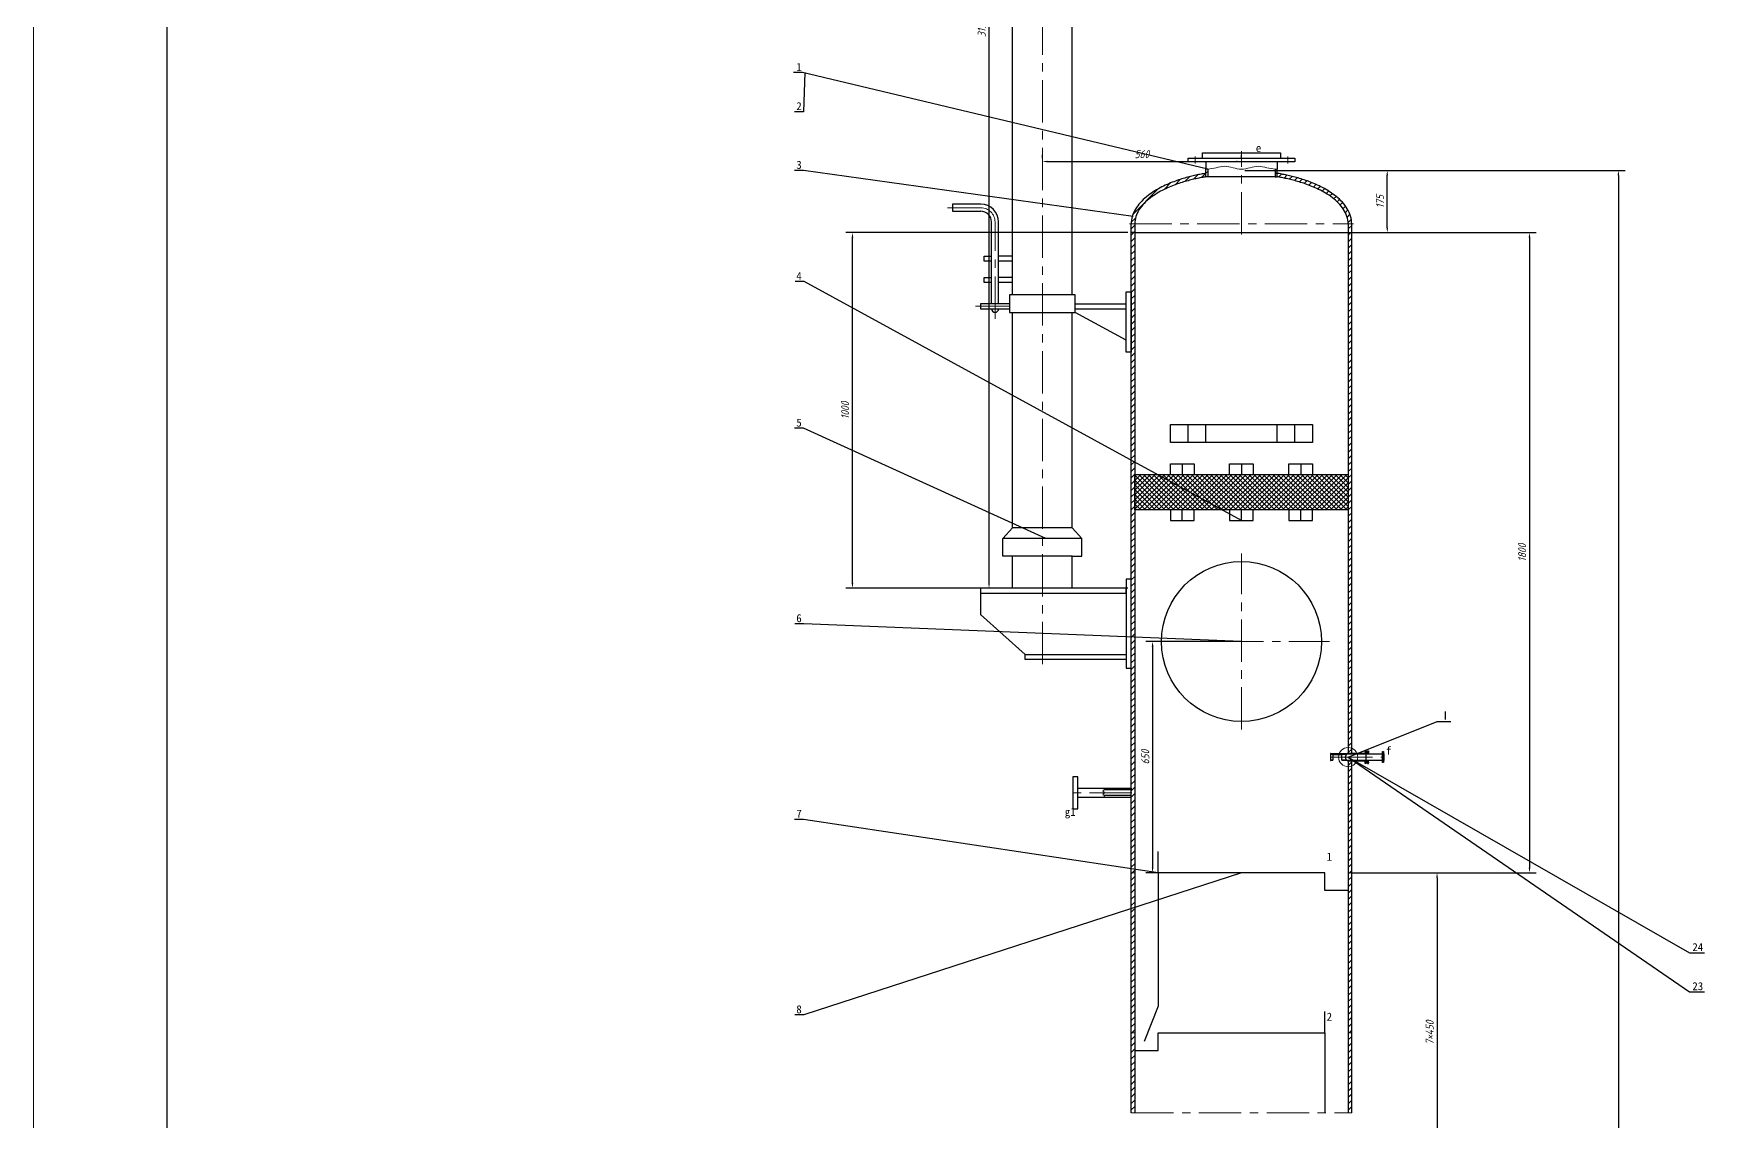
# Model space of a CAD drawing. Header units: millimetres. Extents: x 0 to 841, y 0 to 1189.
# Drawn here: x 0 to 313.3, y 761.6 to 965.7 of the extents above; entities that cross this region are included whole.
import ezdxf
from ezdxf import colors
from ezdxf.entities.mleader import LeaderData, LeaderLine
from ezdxf.enums import TextEntityAlignment as Align
from ezdxf.math import Vec2, Vec3

# ---------------------------------------------------------------- set-up
doc = ezdxf.new("R2010")
doc.units = ezdxf.units.MM
doc.header["$LTSCALE"] = 0.25
doc.linetypes.add('ACAD_ISO02W100', pattern=[15, 12, -3])
doc.linetypes.add('CENTER', pattern=[50.8, 31.75, -6.35, 6.35, -6.35])
for name, color, linetype, lineweight in [('中心线', 6, 'CENTER', 15), ('剖面线', 5, 'Continuous', 15), ('尺寸', 3, 'Continuous', 15), ('文字', 7, 'Continuous', 15), ('粗实线', 7, 'Continuous', 30), ('细实线', 7, 'Continuous', 15), ('虚线', 1, 'ACAD_ISO02W100', 15)]:
    doc.layers.add(name, color=color, linetype=linetype, lineweight=lineweight)
doc.styles.add('gbeitc', font='gbeitc.shx', dxfattribs={"bigfont": 'gbcbig.shx'})
doc.styles.add('Songti', font='')
doc.styles.get("Standard").update_dxf_attribs({"font": ''})
doc.styles.get('Songti').set_extended_font_data('SimSun')
doc.styles.get('Standard').set_extended_font_data('SimSun')
doc.dimstyles.new('gbeitc', dxfattribs={"dimtxt": 1.5, "dimasz": 0.9375, "dimexe": 1.25, "dimexo": 0.625, "dimtad": 1, "dimdec": 0, "dimlfac": 15, "dimdsep": 46, "dimtxsty": 'gbeitc', "dimcen": 2.5, "dimadec": 0, "dimazin": 0, "dimtfac": 1, "dimtdec": 3, "dimtmove": 0, "dimatfit": 3, "dimfxl": 1, "dimarcsym": 0})

# ---------------------------------------------------------------- blocks, each defined once
blk = doc.blocks.new('*D390')
at = {"layer": 'Defpoints', "color": 0, "transparency": 16777216}
for p in [(226.5, 939.97), (253.83, 939.97), (226.5, 928.3)]:
    blk.add_point(p, dxfattribs=at)
at = {"layer": '尺寸', "color": 0, "lineweight": -2, "transparency": 16777216}
for p, q in [((227.12, 939.97), (255.08, 939.97)), ((253.83, 929.24), (253.83, 939.03)), ((227.12, 928.3), (255.08, 928.3))]:
    blk.add_line(p, q, dxfattribs=at)
at = {"layer": '尺寸', "color": 0, "transparency": 16777216}
for points in [[(253.68, 939.03), (253.99, 939.03), (253.83, 939.97)], [(253.68, 929.24), (253.99, 929.24), (253.83, 928.3)]]:
    blk.add_solid(points, dxfattribs=at)
at = {"layer": '尺寸', "color": 0, "transparency": 16777216, "insert": (252.46, 934.13), "char_height": 1.5, "attachment_point": 5, "rotation": 90, "style": 'gbeitc'}
blk.add_mtext('175', dxfattribs=at)
blk = doc.blocks.new('_None')
blk = doc.blocks.new('*D391')
at = {"layer": 'Defpoints', "color": 0, "transparency": 16777216}
for p in [(179.17, 1071.63), (205.83, 1071.63), (205.83, 861.63)]:
    blk.add_point(p, dxfattribs=at)
at = {"layer": '尺寸', "color": 0, "lineweight": -2, "transparency": 16777216}
for p, q in [((205.21, 1071.63), (177.92, 1071.63)), ((179.17, 862.57), (179.17, 1070.7)), ((205.21, 861.63), (177.92, 861.63))]:
    blk.add_line(p, q, dxfattribs=at)
at = {"layer": '尺寸', "color": 0, "transparency": 16777216}
for points in [[(179.01, 1070.7), (179.32, 1070.7), (179.17, 1071.63)], [(179.01, 862.57), (179.32, 862.57), (179.17, 861.63)]]:
    blk.add_solid(points, dxfattribs=at)
at = {"layer": '尺寸', "color": 0, "transparency": 16777216, "insert": (177.79, 966.63), "char_height": 1.5, "attachment_point": 5, "rotation": 90, "style": 'gbeitc'}
blk.add_mtext('3150', dxfattribs=at)
blk = doc.blocks.new('*D392')
at = {"layer": 'Defpoints', "color": 0, "transparency": 16777216}
for p in [(246.5, 808.3), (246.5, 748.3), (263.17, 748.3)]:
    blk.add_point(p, dxfattribs=at)
at = {"layer": '尺寸', "color": 0, "lineweight": -2, "transparency": 16777216}
for p, q in [((247.12, 808.3), (264.42, 808.3)), ((263.17, 807.36), (263.17, 749.24)), ((247.12, 748.3), (264.42, 748.3))]:
    blk.add_line(p, q, dxfattribs=at)
at = {"layer": '尺寸', "color": 0, "transparency": 16777216}
for points in [[(263.01, 807.36), (263.32, 807.36), (263.17, 808.3)], [(263.01, 749.24), (263.32, 749.24), (263.17, 748.3)]]:
    blk.add_solid(points, dxfattribs=at)
at = {"layer": '尺寸', "color": 0, "transparency": 16777216, "insert": (261.79, 778.3), "char_height": 1.5, "attachment_point": 5, "rotation": 90, "style": 'gbeitc'}
blk.add_mtext('7×450', dxfattribs=at)
blk = doc.blocks.new('*D404')
at = {"layer": 'Defpoints', "color": 0, "transparency": 16777216}
for p in [(247.17, 928.3), (247.17, 808.3), (280.5, 808.3)]:
    blk.add_point(p, dxfattribs=at)
at = {"layer": '尺寸', "color": 0, "lineweight": -2, "transparency": 16777216}
for p, q in [((247.79, 928.3), (281.75, 928.3)), ((280.5, 927.36), (280.5, 809.24)), ((247.79, 808.3), (281.75, 808.3))]:
    blk.add_line(p, q, dxfattribs=at)
at = {"layer": '尺寸', "color": 0, "transparency": 16777216}
for points in [[(280.34, 927.36), (280.66, 927.36), (280.5, 928.3)], [(280.34, 809.24), (280.66, 809.24), (280.5, 808.3)]]:
    blk.add_solid(points, dxfattribs=at)
at = {"layer": '尺寸', "color": 0, "transparency": 16777216, "insert": (279.12, 868.3), "char_height": 1.5, "attachment_point": 5, "rotation": 90, "style": 'gbeitc'}
blk.add_mtext('1800', dxfattribs=at)
blk = doc.blocks.new('*D410')
at = {"layer": 'Defpoints', "color": 0, "transparency": 16777216}
for p in [(226.5, 939.97), (226.5, 54.63), (297.17, 54.63)]:
    blk.add_point(p, dxfattribs=at)
at = {"layer": '尺寸', "color": 0, "lineweight": -2, "transparency": 16777216}
for p, q in [((227.12, 939.97), (298.42, 939.97)), ((297.17, 939.03), (297.17, 55.57)), ((227.12, 54.63), (298.42, 54.63))]:
    blk.add_line(p, q, dxfattribs=at)
at = {"layer": '尺寸', "color": 0, "transparency": 16777216}
for points in [[(297.01, 939.03), (297.32, 939.03), (297.17, 939.97)], [(297.01, 55.57), (297.32, 55.57), (297.17, 54.63)]]:
    blk.add_solid(points, dxfattribs=at)
at = {"layer": '尺寸', "color": 0, "transparency": 16777216, "insert": (295.79, 497.3), "char_height": 1.5, "attachment_point": 5, "rotation": 90, "style": 'gbeitc'}
blk.add_mtext('21355', dxfattribs=at)
blk = doc.blocks.new('*D411')
at = {"layer": 'Defpoints', "color": 0, "transparency": 16777216}
for p in [(226.5, 851.63), (209.83, 808.3), (226.5, 808.3)]:
    blk.add_point(p, dxfattribs=at)
at = {"layer": '尺寸', "color": 0, "lineweight": -2, "transparency": 16777216}
for p, q in [((225.88, 851.63), (208.58, 851.63)), ((209.83, 850.7), (209.83, 809.24)), ((225.88, 808.3), (208.58, 808.3))]:
    blk.add_line(p, q, dxfattribs=at)
at = {"layer": '尺寸', "color": 0, "transparency": 16777216}
for points in [[(209.68, 850.7), (209.99, 850.7), (209.83, 851.63)], [(209.68, 809.24), (209.99, 809.24), (209.83, 808.3)]]:
    blk.add_solid(points, dxfattribs=at)
at = {"layer": '尺寸', "color": 0, "transparency": 16777216, "insert": (208.46, 829.97), "char_height": 1.5, "attachment_point": 5, "rotation": 90, "style": 'gbeitc'}
blk.add_mtext('650', dxfattribs=at)
blk = doc.blocks.new('*D412')
at = {"layer": 'Defpoints', "color": 0, "transparency": 16777216}
for p in [(153.57, 928.3), (205.83, 928.3), (205.83, 861.63)]:
    blk.add_point(p, dxfattribs=at)
at = {"layer": '尺寸', "color": 0, "lineweight": -2, "transparency": 16777216}
for p, q in [((205.21, 928.3), (152.32, 928.3)), ((153.57, 862.57), (153.57, 927.36)), ((205.21, 861.63), (152.32, 861.63))]:
    blk.add_line(p, q, dxfattribs=at)
at = {"layer": '尺寸', "color": 0, "transparency": 16777216}
for points in [[(153.41, 927.36), (153.72, 927.36), (153.57, 928.3)], [(153.41, 862.57), (153.72, 862.57), (153.57, 861.63)]]:
    blk.add_solid(points, dxfattribs=at)
at = {"layer": '尺寸', "color": 0, "transparency": 16777216, "insert": (152.19, 894.97), "char_height": 1.5, "attachment_point": 5, "rotation": 90, "style": 'gbeitc'}
blk.add_mtext('1000', dxfattribs=at)
blk = doc.blocks.new('*D413')
at = {"layer": 'Defpoints', "color": 0, "transparency": 16777216}
for p in [(189.17, 941.63), (226.5, 941.63), (226.5, 941.63)]:
    blk.add_point(p, dxfattribs=at)
at = {"layer": '尺寸', "color": 0, "lineweight": -2, "transparency": 16777216}
for p, q in [((189.17, 942.26), (189.17, 942.88)), ((190.1, 941.63), (225.56, 941.63)), ((226.5, 942.26), (226.5, 942.88))]:
    blk.add_line(p, q, dxfattribs=at)
at = {"layer": '尺寸', "color": 0, "transparency": 16777216}
for points in [[(190.1, 941.79), (190.1, 941.48), (189.17, 941.63)], [(225.56, 941.79), (225.56, 941.48), (226.5, 941.63)]]:
    blk.add_solid(points, dxfattribs=at)
at = {"layer": '尺寸', "color": 0, "transparency": 16777216, "insert": (207.83, 943.01), "char_height": 1.5, "attachment_point": 5, "style": 'gbeitc'}
blk.add_mtext('560', dxfattribs=at)

msp = doc.modelspace()

# ---------------------------------------------------------------- hatches: boundary and pattern name
at = {"layer": '剖面线'}
h = msp.add_hatch(dxfattribs=at)
h.set_pattern_fill('ANSI31', color=256, scale=0.2666667, style=0)
h.paths.add_polyline_path([(220.167, 940.183), (220.167, 938.766), (219.833, 938.766), (219.833, 940.183)], flags=16)
h = msp.add_hatch(dxfattribs=at)
h.set_pattern_fill('ANSI31', color=256, scale=0.2666667, style=0)
h.paths.add_polyline_path([(232.833, 940.183), (232.833, 938.766), (233.167, 938.766), (233.167, 940.183)], flags=16)
h = msp.add_hatch(dxfattribs=at)
h.set_pattern_fill('ANSI31', color=256, scale=0.2666667, style=0)
h.paths.add_polyline_path([(219.833, 938.766), (219.617, 938.73), (219.397, 938.692), (219.174, 938.651), (218.948, 938.609), (218.718, 938.565), (218.485, 938.518), (218.247, 938.468), (218.006, 938.417), (217.761, 938.362), (217.512, 938.304), (217.259, 938.244), (217.002, 938.18), (216.74, 938.113), (216.474, 938.043), (216.204, 937.968), (215.929, 937.89), (215.65, 937.807), (215.366, 937.72), (215.078, 937.628), (214.785, 937.531), (214.488, 937.429), (214.187, 937.322), (213.882, 937.208), (213.573, 937.088), (213.261, 936.962), (212.945, 936.829), (212.626, 936.689), (212.305, 936.541), (211.981, 936.386), (211.657, 936.222), (211.331, 936.05), (211.006, 935.868), (210.682, 935.678), (210.359, 935.478), (210.039, 935.268), (209.724, 935.048), (209.414, 934.818), (209.111, 934.578), (208.817, 934.327), (208.532, 934.066), (208.259, 933.795), (208, 933.513), (207.756, 933.222), (207.529, 932.921), (207.32, 932.612), (207.132, 932.294), (206.966, 931.969), (206.823, 931.637), (206.705, 931.299), (206.613, 930.957), (206.548, 930.612), (206.51, 930.264), (206.5, 929.967), (206.5, 928.3), (205.833, 928.3), (205.833, 929.967), (205.843, 930.27), (205.879, 930.63), (205.941, 930.987), (206.03, 931.341), (206.143, 931.691), (206.28, 932.036), (206.441, 932.374), (206.623, 932.704), (206.825, 933.027), (207.046, 933.342), (207.284, 933.647), (207.537, 933.943), (207.804, 934.229), (208.084, 934.505), (208.374, 934.77), (208.673, 935.025), (208.98, 935.27), (209.293, 935.505), (209.611, 935.73), (209.933, 935.945), (210.258, 936.15), (210.585, 936.346), (210.912, 936.533), (211.24, 936.711), (211.567, 936.88), (211.893, 937.041), (212.218, 937.194), (212.54, 937.34), (212.859, 937.479), (213.176, 937.611), (213.489, 937.736), (213.798, 937.855), (214.104, 937.968), (214.406, 938.076), (214.704, 938.178), (214.998, 938.275), (215.288, 938.367), (215.574, 938.455), (215.855, 938.538), (216.133, 938.617), (216.406, 938.693), (216.675, 938.764), (216.94, 938.832), (217.201, 938.897), (217.458, 938.959), (217.712, 939.017), (217.961, 939.073), (218.207, 939.126), (218.449, 939.177), (218.688, 939.225), (218.923, 939.27), (219.156, 939.314), (219.385, 939.355), (219.61, 939.395), (219.833, 939.432)], flags=16)
h = msp.add_hatch(dxfattribs=at)
h.set_pattern_fill('ANSI31', color=256, scale=0.2666667, style=0)
h.paths.add_polyline_path([(246.5, 929.967), (246.486, 930.316), (246.444, 930.663), (246.375, 931.008), (246.279, 931.35), (246.158, 931.686), (246.011, 932.017), (245.842, 932.342), (245.65, 932.658), (245.439, 932.966), (245.209, 933.266), (244.962, 933.555), (244.701, 933.835), (244.426, 934.105), (244.14, 934.365), (243.844, 934.614), (243.54, 934.853), (243.229, 935.081), (242.913, 935.3), (242.593, 935.508), (242.271, 935.707), (241.946, 935.896), (241.62, 936.076), (241.295, 936.247), (240.971, 936.409), (240.648, 936.564), (240.327, 936.71), (240.008, 936.849), (239.693, 936.981), (239.381, 937.107), (239.072, 937.225), (238.768, 937.338), (238.467, 937.445), (238.171, 937.546), (237.879, 937.642), (237.592, 937.733), (237.309, 937.82), (237.03, 937.902), (236.756, 937.979), (236.486, 938.053), (236.221, 938.123), (235.96, 938.19), (235.703, 938.253), (235.451, 938.313), (235.202, 938.37), (234.958, 938.424), (234.717, 938.476), (234.481, 938.525), (234.248, 938.571), (234.018, 938.615), (233.792, 938.657), (233.57, 938.697), (233.351, 938.735), (233.167, 938.766), (233.167, 939.432), (233.354, 939.401), (233.58, 939.362), (233.808, 939.321), (234.04, 939.277), (234.275, 939.232), (234.513, 939.184), (234.755, 939.134), (235, 939.082), (235.249, 939.026), (235.502, 938.968), (235.758, 938.907), (236.019, 938.843), (236.283, 938.775), (236.551, 938.704), (236.824, 938.63), (237.101, 938.551), (237.382, 938.468), (237.667, 938.381), (237.956, 938.29), (238.249, 938.193), (238.547, 938.092), (238.848, 937.986), (239.153, 937.873), (239.462, 937.755), (239.775, 937.631), (240.091, 937.5), (240.41, 937.363), (240.731, 937.218), (241.055, 937.066), (241.381, 936.906), (241.708, 936.738), (242.036, 936.561), (242.364, 936.376), (242.691, 936.182), (243.016, 935.978), (243.338, 935.765), (243.657, 935.541), (243.971, 935.308), (244.279, 935.065), (244.58, 934.811), (244.871, 934.547), (245.152, 934.273), (245.422, 933.989), (245.677, 933.694), (245.918, 933.391), (246.141, 933.078), (246.346, 932.756), (246.532, 932.426), (246.696, 932.089), (246.837, 931.746), (246.954, 931.397), (247.047, 931.043), (247.113, 930.686), (247.153, 930.327), (247.167, 929.967), (247.167, 928.3), (246.5, 928.3)], flags=16)
h = msp.add_hatch(dxfattribs=at)
h.set_pattern_fill('ANSI31', color=256, scale=0.2666667, style=0)
h.paths.add_polyline_path([(206.5, 928.3), (206.5, 808.3), (205.833, 808.3), (205.833, 928.3)], flags=16)
h = msp.add_hatch(dxfattribs=at)
h.set_pattern_fill('ANSI31', color=256, scale=0.2666667, style=0)
h.paths.add_polyline_path([(246.5, 928.3), (246.5, 830.567), (247.167, 830.567), (247.167, 928.3)], flags=16)
h = msp.add_hatch(dxfattribs=at)
h.set_pattern_fill('ANSI37', color=256, scale=0.2, style=0)
h.paths.add_polyline_path([(206.5, 876.3), (206.5, 882.967), (246.5, 882.967), (246.5, 876.3)], flags=16)
h = msp.add_hatch(dxfattribs=at)
h.set_pattern_fill('ANSI31', color=256, scale=0.2666667, angle=90, style=0)
h.paths.add_polyline_path([(243.233, 830.617), (243.167, 830.617), (243.167, 829.317), (243.233, 829.317)], flags=16)
h = msp.add_hatch(dxfattribs=at)
h.set_pattern_fill('ANSI31', color=256, scale=0.2666667, angle=90, style=0)
h.paths.add_polyline_path([(246.369, 830.617), (246.5, 830.667), (249.975, 830.667), (249.833, 830.617)], flags=16)
h = msp.add_hatch(dxfattribs=at)
h.set_pattern_fill('ANSI31', color=256, scale=0.2666667, style=0)
h.paths.add_polyline_path([(249.975, 830.667), (249.975, 830.767), (249.909, 830.833), (249.909, 831.167), (249.691, 831.167), (249.691, 830.667)], flags=16)
h = msp.add_hatch(dxfattribs=at)
h.set_pattern_fill('ANSI31', color=256, scale=0.2666667, angle=90, style=0)
h.paths.add_polyline_path([(250.042, 830.633), (250.042, 830.767), (250.109, 830.833), (250.109, 831.167), (250.326, 831.167), (250.326, 830.633)], flags=16)
h = msp.add_hatch(dxfattribs=at)
h.set_pattern_fill('ANSI31', color=256, scale=0.2666667, angle=90, style=0)
h.paths.add_polyline_path([(246.369, 829.317), (246.5, 829.267), (249.975, 829.267), (249.833, 829.317)], flags=16)
h = msp.add_hatch(dxfattribs=at)
h.set_pattern_fill('ANSI31', color=256, scale=0.2666667, style=0)
h.paths.add_polyline_path([(246.5, 829.367), (246.5, 808.3), (247.167, 808.3), (247.167, 829.367)], flags=16)
h = msp.add_hatch(dxfattribs=at)
h.set_pattern_fill('ANSI31', color=256, scale=0.2666667, style=0)
h.paths.add_polyline_path([(249.975, 829.267), (249.975, 829.167), (249.909, 829.1), (249.909, 828.767), (249.691, 828.767), (249.691, 829.267)], flags=16)
h = msp.add_hatch(dxfattribs=at)
h.set_pattern_fill('ANSI31', color=256, scale=0.2666667, angle=90, style=0)
h.paths.add_polyline_path([(250.042, 829.3), (250.042, 829.167), (250.109, 829.1), (250.109, 828.767), (250.326, 828.767), (250.326, 829.3)], flags=16)
h = msp.add_hatch(dxfattribs=at)
h.set_pattern_fill('ANSI31', color=256, scale=0.2666667, style=0)
h.paths.add_polyline_path([(206.5, 808.3), (206.5, 778.3), (205.833, 778.3), (205.833, 808.3)], flags=16)
h = msp.add_hatch(dxfattribs=at)
h.set_pattern_fill('ANSI31', color=256, scale=0.2666667, style=0)
h.paths.add_polyline_path([(246.5, 808.3), (246.5, 778.3), (247.167, 778.3), (247.167, 808.3)], flags=16)
h = msp.add_hatch(dxfattribs=at)
h.set_pattern_fill('ANSI31', color=256, scale=0.2666667, style=0)
h.paths.add_polyline_path([(206.5, 778.3), (206.5, 763.3), (205.833, 763.3), (205.833, 778.3)], flags=16)
h = msp.add_hatch(dxfattribs=at)
h.set_pattern_fill('ANSI31', color=256, scale=0.2666667, style=0)
h.paths.add_polyline_path([(246.5, 778.3), (246.5, 763.3), (247.167, 763.3), (247.167, 778.3)], flags=16)

# ---------------------------------------------------------------- linework, layer by layer
at = {"layer": '中心线'}
for p, q in [((189.167, 847.367), (189.167, 1022.3)), ((226.5, 927.967), (226.5, 943.6)), ((217.833, 942.6), (217.833, 941.266)), ((235.167, 942.6), (235.167, 941.266)), ((177.633, 932.967), (171.367, 932.967)), ((180.3, 912.167), (180.3, 930.3)), ((205.5, 929.967), (247.5, 929.967)), ((183.033, 914.5), (176.633, 914.5)), ((226.5, 835.133), (226.5, 868.133)), ((210, 851.633), (243, 851.633)), ((249.549, 831), (250.468, 831)), ((243.1, 829.967), (253.233, 829.967)), ((249.549, 828.933), (250.468, 828.933)), ((205.967, 823.3), (194.767, 823.3)), ((205.833, 763.3), (247.167, 763.3))]:
    msp.add_line(p, q, dxfattribs=at)
msp.add_arc((177.633, 930.3), 2.667, 0, 90, dxfattribs=at)
at = {"layer": '粗实线'}
for p, q in [((25, 1179), (25, 10)), ((183.567, 916.633), (183.567, 1022.3)), ((194.767, 916.633), (194.767, 1022.3)), ((219.167, 942.266), (219.167, 943.266)), ((219.167, 943.266), (233.833, 943.266)), ((233.833, 943.266), (233.833, 942.266)), ((216.5, 942.266), (236.5, 942.266)), ((216.5, 941.6), (216.5, 942.266)), ((236.5, 941.6), (216.5, 941.6)), ((219.833, 941.6), (219.833, 940.183)), ((219.833, 938.766), (219.833, 940.183)), ((220.167, 940.183), (220.167, 938.766)), ((232.833, 940.183), (232.833, 938.766)), ((233.167, 941.6), (233.167, 940.183)), ((233.167, 938.766), (233.167, 940.183)), ((236.5, 942.266), (236.5, 941.6)), ((219.833, 938.766), (219.833, 939.432)), ((220.167, 938.766), (219.833, 938.766)), ((232.833, 938.766), (220.167, 938.766)), ((232.833, 938.766), (233.167, 938.766)), ((233.167, 938.766), (233.167, 939.432)), ((177.633, 933.633), (172.3, 933.633)), ((172.3, 933.633), (172.3, 932.3)), ((172.3, 932.3), (177.633, 932.3)), ((179.633, 914.967), (179.633, 930.3)), ((180.967, 914.967), (180.967, 930.3)), ((205.833, 928.3), (205.833, 929.967)), ((206.5, 928.3), (205.833, 928.3)), ((205.833, 808.3), (205.833, 928.3)), ((206.5, 929.967), (206.5, 928.3)), ((206.5, 928.3), (246.5, 928.3)), ((206.5, 928.3), (206.5, 808.3)), ((246.5, 929.967), (246.5, 928.3)), ((246.5, 928.3), (247.167, 928.3)), ((246.5, 928.3), (246.5, 830.567)), ((247.167, 928.3), (247.167, 929.967)), ((247.167, 830.567), (247.167, 928.3)), ((178.267, 922.967), (178.267, 923.9)), ((178.267, 923.9), (179.633, 923.9)), ((179.633, 922.967), (178.267, 922.967)), ((183.567, 923.9), (180.967, 923.9)), ((183.567, 922.967), (180.967, 922.967)), ((178.267, 918.967), (178.267, 919.9)), ((178.267, 919.9), (179.633, 919.9)), ((179.633, 918.967), (178.267, 918.967)), ((183.567, 919.9), (180.967, 919.9)), ((183.567, 918.967), (180.967, 918.967)), ((183.033, 914.967), (177.567, 914.967)), ((177.567, 914.967), (177.567, 914.033)), ((195.3, 916.633), (183.033, 916.633)), ((183.033, 916.633), (183.033, 913.3)), ((195.3, 913.3), (195.3, 916.633)), ((195.3, 914.967), (204.9, 914.967)), ((204.9, 905.9), (204.9, 917.233)), ((204.9, 917.233), (205.833, 917.233)), ((205.833, 917.233), (205.833, 905.9)), ((177.567, 914.033), (183.033, 914.033)), ((183.033, 913.3), (195.3, 913.3)), ((183.567, 872.967), (183.567, 913.3)), ((194.767, 872.967), (194.767, 913.3)), ((195.3, 914.033), (204.9, 914.033)), ((204.9, 908.167), (195.3, 913.3)), ((205.833, 905.9), (204.9, 905.9)), ((213.167, 888.967), (213.167, 892.3)), ((213.167, 892.3), (239.833, 892.3)), ((216.5, 888.967), (216.5, 892.3)), ((219.833, 888.967), (219.833, 892.3)), ((233.167, 888.967), (233.167, 892.3)), ((236.5, 888.967), (236.5, 892.3)), ((239.833, 892.3), (239.833, 888.967)), ((239.833, 888.967), (213.167, 888.967)), ((213.167, 882.967), (213.167, 884.967)), ((213.167, 884.967), (217.611, 884.967)), ((215.389, 884.967), (215.389, 882.967)), ((217.611, 884.967), (217.611, 882.967)), ((224.278, 882.967), (224.278, 884.967)), ((224.278, 884.967), (228.722, 884.967)), ((226.5, 884.967), (226.5, 882.967)), ((228.722, 884.967), (228.722, 882.967)), ((235.389, 882.967), (235.389, 884.967)), ((235.389, 884.967), (239.833, 884.967)), ((237.611, 884.967), (237.611, 882.967)), ((239.833, 884.967), (239.833, 882.967)), ((206.5, 876.3), (206.5, 882.967)), ((206.5, 882.967), (246.5, 882.967)), ((246.5, 882.967), (246.5, 876.3)), ((246.5, 876.3), (206.5, 876.3)), ((213.167, 876.3), (213.167, 874.3)), ((213.167, 874.3), (217.611, 874.3)), ((215.389, 874.3), (215.389, 876.3)), ((217.611, 874.3), (217.611, 876.3)), ((224.278, 876.3), (224.278, 874.3)), ((224.278, 874.3), (228.722, 874.3)), ((226.5, 874.3), (226.5, 876.3)), ((228.722, 874.3), (228.722, 876.3)), ((235.389, 876.3), (235.389, 874.3)), ((235.389, 874.3), (239.833, 874.3)), ((237.611, 874.3), (237.611, 876.3)), ((239.833, 874.3), (239.833, 876.3)), ((181.767, 870.967), (183.567, 872.967)), ((194.767, 872.967), (183.567, 872.967)), ((196.567, 870.967), (194.767, 872.967)), ((181.767, 867.633), (181.767, 870.967)), ((196.567, 870.967), (181.767, 870.967)), ((196.567, 867.633), (196.567, 870.967)), ((183.567, 867.633), (181.767, 867.633)), ((183.567, 861.633), (183.567, 867.633)), ((183.567, 867.633), (183.567, 867.633)), ((194.767, 867.633), (183.567, 867.633)), ((194.767, 861.633), (194.767, 867.633)), ((194.767, 867.633), (194.767, 867.633)), ((194.767, 867.633), (196.567, 867.633)), ((205.833, 863.3), (204.9, 863.3)), ((204.9, 863.3), (204.9, 846.633)), ((205.833, 846.633), (205.833, 863.3)), ((204.9, 861.633), (177.567, 861.633)), ((177.567, 861.633), (177.567, 860.7)), ((177.567, 860.7), (204.9, 860.7)), ((177.567, 860.7), (177.567, 856.7)), ((204.9, 860.7), (204.9, 861.633)), ((177.567, 856.7), (185.967, 849.233)), ((185.967, 848.3), (185.967, 849.233)), ((185.967, 849.233), (204.9, 849.233)), ((204.9, 849.233), (204.9, 848.3)), ((204.9, 848.3), (185.967, 848.3)), ((204.9, 846.633), (205.833, 846.633)), ((243.233, 830.617), (243.167, 830.617)), ((243.167, 830.617), (243.167, 829.317)), ((243.233, 829.317), (243.233, 830.617)), ((246.284, 830.567), (243.233, 830.567)), ((243.233, 830.567), (243.233, 830.517)), ((243.233, 830.517), (246.219, 830.517)), ((245.3, 830.367), (243.633, 830.367)), ((243.633, 830.367), (243.633, 829.367)), ((245.3, 829.417), (245.3, 830.367)), ((246.284, 830.567), (252.967, 830.567)), ((246.369, 830.617), (246.5, 830.667)), ((249.833, 830.617), (246.369, 830.617)), ((246.5, 830.667), (249.975, 830.667)), ((249.909, 831.167), (249.691, 831.167)), ((249.691, 831.167), (249.691, 830.667)), ((249.691, 830.667), (249.975, 830.667)), ((249.975, 830.667), (249.833, 830.617)), ((249.833, 830.617), (249.833, 829.317)), ((249.909, 830.833), (249.909, 831.167)), ((249.975, 830.767), (249.909, 830.833)), ((249.975, 830.667), (249.975, 830.767)), ((250.042, 830.767), (249.975, 830.767)), ((249.975, 830.667), (249.975, 830.567)), ((250.042, 830.767), (250.109, 830.833)), ((250.042, 830.633), (250.042, 830.767)), ((250.326, 830.633), (250.042, 830.633)), ((250.042, 830.567), (250.042, 830.633)), ((250.109, 830.833), (250.109, 831.167)), ((250.109, 831.167), (250.326, 831.167)), ((250.326, 831.167), (250.326, 830.633)), ((250.326, 830.567), (250.326, 830.633)), ((252.967, 828.933), (252.967, 831)), ((252.967, 831), (253.1, 831)), ((253.1, 831), (253.1, 828.933)), ((253.1, 830.667), (253.167, 830.6)), ((253.167, 830.6), (253.167, 829.333)), ((243.167, 829.317), (243.233, 829.317)), ((243.233, 829.417), (243.633, 829.417)), ((243.633, 829.367), (243.233, 829.367)), ((245.3, 829.367), (245.3, 829.417)), ((245.3, 829.417), (246.219, 829.417)), ((246.284, 829.367), (245.3, 829.367)), ((246.284, 829.367), (252.967, 829.367)), ((246.369, 829.317), (246.5, 829.267)), ((249.833, 829.317), (246.369, 829.317)), ((246.5, 829.367), (246.5, 808.3)), ((246.5, 829.267), (249.975, 829.267)), ((247.167, 808.3), (247.167, 829.367)), ((249.691, 828.767), (249.691, 829.267)), ((249.691, 829.267), (249.975, 829.267)), ((249.909, 828.767), (249.691, 828.767)), ((249.975, 829.267), (249.833, 829.317)), ((249.975, 829.167), (249.909, 829.1)), ((249.909, 829.1), (249.909, 828.767)), ((249.975, 829.267), (249.975, 829.367)), ((249.975, 829.267), (249.975, 829.167)), ((250.042, 829.167), (249.975, 829.167)), ((250.042, 829.367), (250.042, 829.3)), ((250.042, 829.3), (250.042, 829.167)), ((250.326, 829.3), (250.042, 829.3)), ((250.042, 829.167), (250.109, 829.1)), ((250.109, 829.1), (250.109, 828.767)), ((250.109, 828.767), (250.326, 828.767)), ((250.326, 829.367), (250.326, 829.3)), ((250.326, 828.767), (250.326, 829.3)), ((253.1, 828.933), (252.967, 828.933)), ((253.167, 829.333), (253.1, 829.267)), ((195.833, 826.3), (194.9, 826.3)), ((194.9, 826.3), (194.9, 820.3)), ((195.833, 820.3), (195.833, 826.3)), ((195.833, 824.133), (200.833, 824.133)), ((200.833, 824.133), (205.833, 824.133)), ((205.833, 824.133), (205.833, 823.833)), ((195.833, 822.467), (200.833, 822.467)), ((205.833, 823.833), (200.767, 823.833)), ((205.833, 822.767), (200.767, 822.767)), ((200.833, 822.467), (205.833, 822.467)), ((205.833, 822.467), (205.833, 822.767)), ((194.9, 820.3), (195.833, 820.3)), ((210.9, 808.3), (210.9, 812.3)), ((205.833, 778.3), (205.833, 808.3)), ((206.5, 808.3), (206.5, 778.3)), ((242.1, 808.3), (210.9, 808.3)), ((210.9, 808.3), (210.9, 783.3)), ((242.1, 804.967), (242.1, 808.3)), ((246.5, 808.3), (246.5, 778.3)), ((247.167, 778.3), (247.167, 808.3)), ((246.5, 804.967), (242.1, 804.967)), ((210.9, 783.3), (208.233, 776.633)), ((242.1, 778.3), (242.1, 782.3)), ((205.833, 763.3), (205.833, 778.3)), ((206.5, 778.3), (206.5, 763.3)), ((210.9, 774.967), (210.9, 778.3)), ((210.9, 778.3), (242.1, 778.3)), ((242.1, 778.3), (242.1, 763.3)), ((246.5, 778.3), (246.5, 763.3)), ((247.167, 763.3), (247.167, 778.3)), ((206.5, 774.967), (210.9, 774.967))]:
    msp.add_line(p, q, dxfattribs=at)
for points in [[(219.833, 939.432), (219.61, 939.395), (219.385, 939.355), (219.156, 939.314), (218.923, 939.27), (218.688, 939.225), (218.449, 939.177), (218.207, 939.126), (217.961, 939.073), (217.712, 939.017), (217.458, 938.959), (217.201, 938.897), (216.94, 938.832), (216.675, 938.764), (216.406, 938.693), (216.133, 938.617), (215.855, 938.538), (215.574, 938.455), (215.288, 938.367), (214.998, 938.275), (214.704, 938.178), (214.406, 938.076), (214.104, 937.968), (213.798, 937.855), (213.489, 937.736), (213.176, 937.611), (212.859, 937.479), (212.54, 937.34), (212.218, 937.194), (211.893, 937.041), (211.567, 936.88), (211.24, 936.711), (210.912, 936.533), (210.585, 936.346), (210.258, 936.15), (209.933, 935.945), (209.611, 935.73), (209.293, 935.505), (208.98, 935.27), (208.673, 935.025), (208.374, 934.77), (208.084, 934.505), (207.804, 934.229), (207.537, 933.943), (207.284, 933.647), (207.046, 933.342), (206.825, 933.027), (206.623, 932.704), (206.441, 932.374), (206.28, 932.036), (206.143, 931.691), (206.03, 931.341), (205.941, 930.987), (205.879, 930.63), (205.843, 930.27), (205.833, 929.967)], [(219.833, 938.766), (219.617, 938.73), (219.397, 938.692), (219.174, 938.651), (218.948, 938.609), (218.718, 938.565), (218.485, 938.518), (218.247, 938.468), (218.006, 938.417), (217.761, 938.362), (217.512, 938.304), (217.259, 938.244), (217.002, 938.18), (216.74, 938.113), (216.474, 938.043), (216.204, 937.968), (215.929, 937.89), (215.65, 937.807), (215.366, 937.72), (215.078, 937.628), (214.785, 937.531), (214.488, 937.429), (214.187, 937.322), (213.882, 937.208), (213.573, 937.088), (213.261, 936.962), (212.945, 936.829), (212.626, 936.689), (212.305, 936.541), (211.981, 936.386), (211.657, 936.222), (211.331, 936.05), (211.006, 935.868), (210.682, 935.678), (210.359, 935.478), (210.039, 935.268), (209.724, 935.048), (209.414, 934.818), (209.111, 934.578), (208.817, 934.327), (208.532, 934.066), (208.259, 933.795), (208, 933.513), (207.756, 933.222), (207.529, 932.921), (207.32, 932.612), (207.132, 932.294), (206.966, 931.969), (206.823, 931.637), (206.705, 931.299), (206.613, 930.957), (206.548, 930.612), (206.51, 930.264), (206.5, 929.967)], [(247.167, 929.967), (247.153, 930.327), (247.113, 930.686), (247.047, 931.043), (246.954, 931.397), (246.837, 931.746), (246.696, 932.089), (246.532, 932.426), (246.346, 932.756), (246.141, 933.078), (245.918, 933.391), (245.677, 933.694), (245.422, 933.989), (245.152, 934.273), (244.871, 934.547), (244.58, 934.811), (244.279, 935.065), (243.971, 935.308), (243.657, 935.541), (243.338, 935.765), (243.016, 935.978), (242.691, 936.182), (242.364, 936.376), (242.036, 936.561), (241.708, 936.738), (241.381, 936.906), (241.055, 937.066), (240.731, 937.218), (240.41, 937.363), (240.091, 937.5), (239.775, 937.631), (239.462, 937.755), (239.153, 937.873), (238.848, 937.986), (238.547, 938.092), (238.249, 938.193), (237.956, 938.29), (237.667, 938.381), (237.382, 938.468), (237.101, 938.551), (236.824, 938.63), (236.551, 938.704), (236.283, 938.775), (236.019, 938.843), (235.758, 938.907), (235.502, 938.968), (235.249, 939.026), (235, 939.082), (234.755, 939.134), (234.513, 939.184), (234.275, 939.232), (234.04, 939.277), (233.808, 939.321), (233.58, 939.362), (233.354, 939.401), (233.167, 939.432)], [(246.5, 929.967), (246.486, 930.316), (246.444, 930.663), (246.375, 931.008), (246.279, 931.35), (246.158, 931.686), (246.011, 932.017), (245.842, 932.342), (245.65, 932.658), (245.439, 932.966), (245.209, 933.266), (244.962, 933.555), (244.701, 933.835), (244.426, 934.105), (244.14, 934.365), (243.844, 934.614), (243.54, 934.853), (243.229, 935.081), (242.913, 935.3), (242.593, 935.508), (242.271, 935.707), (241.946, 935.896), (241.62, 936.076), (241.295, 936.247), (240.971, 936.409), (240.648, 936.564), (240.327, 936.71), (240.008, 936.849), (239.693, 936.981), (239.381, 937.107), (239.072, 937.225), (238.768, 937.338), (238.467, 937.445), (238.171, 937.546), (237.879, 937.642), (237.592, 937.733), (237.309, 937.82), (237.03, 937.902), (236.756, 937.979), (236.486, 938.053), (236.221, 938.123), (235.96, 938.19), (235.703, 938.253), (235.451, 938.313), (235.202, 938.37), (234.958, 938.424), (234.717, 938.476), (234.481, 938.525), (234.248, 938.571), (234.018, 938.615), (233.792, 938.657), (233.57, 938.697), (233.351, 938.735), (233.167, 938.766)]]:
    msp.add_lwpolyline(points, dxfattribs=at)
msp.add_circle((226.5, 851.633), 15, dxfattribs=at)
for centre, radius, start, end in [((177.633, 930.3), 3.333, 0, 90), ((177.633, 930.3), 2, 0, 90), ((180.3, 914.033), 0.667, 180, 0), ((246.693, 829.967), 0.726, 116.4474, 243.5526), ((246.693, 829.967), 0.726, 124.25921, 130.75536), ((246.693, 829.967), 0.726, 229.24464, 235.74079)]:
    msp.add_arc(centre, radius, start, end, dxfattribs=at)
at = {"layer": '细实线'}
for p, q in [((0, 1189), (0, 0)), ((219.833, 940.183), (220.167, 940.183)), ((233.167, 940.183), (232.833, 940.183)), ((200.767, 823.833), (200.833, 824.133)), ((200.767, 822.767), (200.833, 822.467))]:
    msp.add_line(p, q, dxfattribs=at)
msp.add_circle((246.5, 829.967), 1.8, dxfattribs=at)
msp.add_open_spline([(220.167, 940.183), (220.694, 940.265), (221.75, 940.428), (223.333, 940.901), (224.917, 940.463), (226.5, 940.043), (228.083, 940.463), (229.667, 940.901), (231.25, 940.428), (232.306, 940.265), (232.833, 940.183)], degree=3, dxfattribs=at)
msp.add_open_spline([(200.767, 822.767), (200.614, 822.858), (200.288, 823.053), (201.123, 823.3), (200.288, 823.547), (200.614, 823.742), (200.767, 823.833)], degree=3, knots=[0, 0, 0, 0, 5.6568542, 12.0599785, 18.4631027, 24.119957, 24.119957, 24.119957, 24.119957], dxfattribs=at)
at = {"layer": '虚线'}
for p, q in [((205.833, 928.3), (206.5, 928.3)), ((247.167, 928.3), (246.5, 928.3)), ((246.5, 830.567), (247.167, 830.567)), ((247.167, 829.367), (246.5, 829.367)), ((206.5, 808.3), (205.833, 808.3)), ((205.833, 808.3), (206.5, 808.3)), ((246.5, 808.3), (247.167, 808.3)), ((247.167, 808.3), (246.5, 808.3)), ((206.5, 778.3), (205.833, 778.3)), ((205.833, 778.3), (206.5, 778.3)), ((246.5, 778.3), (247.167, 778.3)), ((247.167, 778.3), (246.5, 778.3)), ((206.5, 763.3), (205.833, 763.3)), ((246.5, 763.3), (247.167, 763.3))]:
    msp.add_line(p, q, dxfattribs=at)

# ---------------------------------------------------------------- texts
at = {"layer": '文字', "style": 'Songti'}
for s, p in [('e', (229.7, 944.166)), ('f', (254.067, 831.167)), ('g1', (194.387, 819.7)), ('1', (242.98, 811.3)), ('2', (242.98, 781.3))]:
    msp.add_text(s, height=1.5, dxfattribs=at).set_placement(p, align=Align.MIDDLE_CENTER)

# ---------------------------------------------------------------- dimensions: what is measured, and where the dimension line sits
at = {"layer": '尺寸'}
for base, p1, p2, text, picture, middle in [((179.167, 1071.633), (205.833, 861.633), (205.833, 1071.633), '3150', '*D391', (177.792, 966.633)), ((253.833, 939.967), (226.5, 928.3), (226.5, 939.967), '175', '*D390', (252.458, 934.133)), ((297.167, 54.633), (226.5, 939.967), (226.5, 54.633), '21355', '*D410', (295.792, 497.3)), ((153.567, 928.3), (205.833, 861.633), (205.833, 928.3), '1000', '*D412', (152.192, 894.967)), ((280.5, 808.3), (247.167, 928.3), (247.167, 808.3), '1800', '*D404', (279.125, 868.3)), ((209.833, 808.3), (226.5, 851.633), (226.5, 808.3), '650', '*D411', (208.458, 829.967)), ((263.167, 748.3), (246.5, 808.3), (246.5, 748.3), '7×450', '*D392', (261.792, 778.3))]:
    dim = msp.add_linear_dim(base=base, p1=p1, p2=p2, angle=90, text=text, dimstyle='gbeitc', override={"dimtxt": 1.5, "dimpost": '<>'}, dxfattribs=at)
    dim.commit()
    dim.dimension.update_dxf_attribs({"geometry": picture, "text_midpoint": middle})
dim = msp.add_linear_dim(base=(226.5, 941.633), p1=(189.167, 941.633), p2=(226.5, 941.633), text='560', dimstyle='gbeitc', override={"dimtxt": 1.5, "dimpost": '<>'}, dxfattribs=at)
dim.commit()
dim.dimension.update_dxf_attribs({"geometry": '*D413', "text_midpoint": (207.833, 943.008)})

# ---------------------------------------------------------------- leaders
at = {"layer": '文字'}
ml = msp.add_multileader_mtext('Standard', dxfattribs=at)
ml.set_content('1', color=256)
ml.set_leader_properties()
ml.set_arrow_properties(name='NONE')
ml.build(insert=Vec2(0, 0))
ml.multileader.update_dxf_attribs({"text_left_attachment_type": 5, "text_right_attachment_type": 5, "dogleg_length": 6, "arrow_head_size": 0.267})
ctx = ml.context
ctx.base_point, ctx.char_height, ctx.arrow_head_size, ctx.landing_gap_size = Vec3(142.9, 958.3), 1.5, 0.267, 0.133
ctx.left_attachment, ctx.right_attachment = 5, 5
notes = []
notes.append((ctx, [(1, (1, 1, 0), (144.178, 958.3), (-1, 0), 0.4, [(0, [(220.167, 940.183)], 0, [])])]))
ctx.mtext.insert, ctx.mtext.flow_direction = Vec3(143.033, 960.1), 5
ml = msp.add_multileader_mtext('Standard', dxfattribs=at)
ml.set_content('2', color=256)
ml.set_leader_properties()
ml.set_arrow_properties(name='NONE')
ml.build(insert=Vec2(0, 0))
ml.multileader.update_dxf_attribs({"text_left_attachment_type": 5, "text_right_attachment_type": 5, "dogleg_length": 6, "arrow_head_size": 0.267})
ctx = ml.context
ctx.base_point, ctx.char_height, ctx.arrow_head_size, ctx.landing_gap_size = Vec3(142.9, 950.967), 1.5, 0.267, 0.133
ctx.left_attachment, ctx.right_attachment = 5, 5
notes.append((ctx, [(1, (1, 1, 0), (144.396, 950.967), (-1, 0), 0.4, [(0, [(144.633, 958.3)], 0, [])])]))
ctx.mtext.insert, ctx.mtext.flow_direction = Vec3(143.033, 952.767), 5
ml = msp.add_multileader_mtext('Standard', dxfattribs=at)
ml.set_content('3', color=256)
ml.set_leader_properties()
ml.set_arrow_properties(name='NONE')
ml.build(insert=Vec2(0, 0))
ml.multileader.update_dxf_attribs({"text_left_attachment_type": 5, "text_right_attachment_type": 5, "dogleg_length": 6, "arrow_head_size": 0.267})
ctx = ml.context
ctx.base_point, ctx.char_height, ctx.arrow_head_size, ctx.landing_gap_size = Vec3(142.9, 939.967), 1.5, 0.267, 0.133
ctx.left_attachment, ctx.right_attachment = 5, 5
notes.append((ctx, [(1, (1, 1, 0), (144.38, 939.967), (-1, 0), 0.4, [(0, [(206.167, 931.3)], 0, [])])]))
ctx.mtext.insert, ctx.mtext.flow_direction = Vec3(143.033, 941.767), 5
ml = msp.add_multileader_mtext('Standard', dxfattribs=at)
ml.set_content('4', color=256)
ml.set_leader_properties()
ml.set_arrow_properties(name='NONE')
ml.build(insert=Vec2(0, 0))
ml.multileader.update_dxf_attribs({"text_left_attachment_type": 5, "text_right_attachment_type": 5, "dogleg_length": 6, "arrow_head_size": 0.267})
ctx = ml.context
ctx.base_point, ctx.char_height, ctx.arrow_head_size, ctx.landing_gap_size = Vec3(142.9, 919.133), 1.5, 0.267, 0.133
ctx.left_attachment, ctx.right_attachment = 5, 5
notes.append((ctx, [(1, (1, 1, 0), (144.488, 919.133), (-1, 0), 0.4, [(0, [(226.5, 874.3)], 0, [])])]))
ctx.mtext.insert, ctx.mtext.flow_direction = Vec3(143.033, 920.933), 5
ml = msp.add_multileader_mtext('Standard', dxfattribs=at)
ml.set_content('5', color=256)
ml.set_leader_properties()
ml.set_arrow_properties(name='NONE')
ml.build(insert=Vec2(0, 0))
ml.multileader.update_dxf_attribs({"text_left_attachment_type": 5, "text_right_attachment_type": 5, "dogleg_length": 6, "arrow_head_size": 0.267})
ctx = ml.context
ctx.base_point, ctx.char_height, ctx.arrow_head_size, ctx.landing_gap_size = Vec3(142.9, 891.633), 1.5, 0.267, 0.133
ctx.left_attachment, ctx.right_attachment = 5, 5
notes.append((ctx, [(1, (1, 1, 0), (144.38, 891.633), (-1, 0), 0.4, [(0, [(189.833, 870.967)], 0, [])])]))
ctx.mtext.insert, ctx.mtext.flow_direction = Vec3(143.033, 893.433), 5
ml = msp.add_multileader_mtext('Standard', dxfattribs=at)
ml.set_content('6', color=256)
ml.set_leader_properties()
ml.set_arrow_properties(name='NONE')
ml.build(insert=Vec2(0, 0))
ml.multileader.update_dxf_attribs({"text_left_attachment_type": 5, "text_right_attachment_type": 5, "dogleg_length": 6, "arrow_head_size": 0.267})
ctx = ml.context
ctx.base_point, ctx.char_height, ctx.arrow_head_size, ctx.landing_gap_size = Vec3(142.9, 854.967), 1.5, 0.267, 0.133
ctx.left_attachment, ctx.right_attachment = 5, 5
notes.append((ctx, [(1, (1, 1, 0), (144.43, 854.967), (-1, 0), 0.4, [(0, [(226.5, 851.633)], 0, [])])]))
ctx.mtext.insert, ctx.mtext.flow_direction = Vec3(143.033, 856.767), 5
ml = msp.add_multileader_mtext('Standard', dxfattribs=at)
ml.set_content('Ⅰ', color=256)
ml.set_leader_properties()
ml.set_arrow_properties(name='NONE')
ml.build(insert=Vec2(0, 0))
ml.multileader.update_dxf_attribs({"text_left_attachment_type": 5, "text_right_attachment_type": 5, "dogleg_length": 6, "arrow_head_size": 0.267})
ctx = ml.context
ctx.base_point, ctx.char_height, ctx.arrow_head_size, ctx.landing_gap_size = Vec3(263.567, 836.633), 1.5, 0.267, 0.133
ctx.left_attachment, ctx.right_attachment = 5, 5
notes.append((ctx, [(0, (1, 1, 0), (263.167, 836.633), (1, 0), 0.4, [(0, [(246.5, 829.967)], 0, [])])]))
ctx.mtext.insert, ctx.mtext.flow_direction = Vec3(263.7, 838.517), 5
ml = msp.add_multileader_mtext('Standard', dxfattribs=at)
ml.set_content('23', color=256)
ml.set_leader_properties()
ml.set_arrow_properties(name='NONE')
ml.build(insert=Vec2(0, 0))
ml.multileader.update_dxf_attribs({"text_left_attachment_type": 5, "text_right_attachment_type": 5, "dogleg_length": 6, "arrow_head_size": 0.267})
ctx = ml.context
ctx.base_point, ctx.char_height, ctx.arrow_head_size, ctx.landing_gap_size = Vec3(310.9, 785.967), 1.5, 0.267, 0.133
ctx.left_attachment, ctx.right_attachment = 5, 5
notes.append((ctx, [(0, (1, 1, 0), (310.5, 785.967), (1, 0), 0.4, [(0, [(246.5, 829.967)], 0, [])])]))
ctx.mtext.insert, ctx.mtext.flow_direction = Vec3(311.033, 787.767), 5
ml = msp.add_multileader_mtext('Standard', dxfattribs=at)
ml.set_content('24', color=256)
ml.set_leader_properties()
ml.set_arrow_properties(name='NONE')
ml.build(insert=Vec2(0, 0))
ml.multileader.update_dxf_attribs({"text_left_attachment_type": 5, "text_right_attachment_type": 5, "dogleg_length": 6, "arrow_head_size": 0.267})
ctx = ml.context
ctx.base_point, ctx.char_height, ctx.arrow_head_size, ctx.landing_gap_size = Vec3(310.9, 793.3), 1.5, 0.267, 0.133
ctx.left_attachment, ctx.right_attachment = 5, 5
notes.append((ctx, [(0, (1, 1, 0), (310.5, 793.3), (1, 0), 0.4, [(0, [(246.5, 829.967)], 0, [])])]))
ctx.mtext.insert, ctx.mtext.flow_direction = Vec3(311.033, 795.1), 5
ml = msp.add_multileader_mtext('Standard', dxfattribs=at)
ml.set_content('7', color=256)
ml.set_leader_properties()
ml.set_arrow_properties(name='NONE')
ml.build(insert=Vec2(0, 0))
ml.multileader.update_dxf_attribs({"text_left_attachment_type": 5, "text_right_attachment_type": 5, "dogleg_length": 6, "arrow_head_size": 0.267})
ctx = ml.context
ctx.base_point, ctx.char_height, ctx.arrow_head_size, ctx.landing_gap_size = Vec3(142.9, 818.3), 1.5, 0.267, 0.133
ctx.left_attachment, ctx.right_attachment = 5, 5
notes.append((ctx, [(1, (1, 1, 0), (144.38, 818.3), (-1, 0), 0.4, [(0, [(210.9, 808.3)], 0, [])])]))
ctx.mtext.insert, ctx.mtext.flow_direction = Vec3(143.033, 820.1), 5
ml = msp.add_multileader_mtext('Standard', dxfattribs=at)
ml.set_content('8', color=256)
ml.set_leader_properties()
ml.set_arrow_properties(name='NONE')
ml.build(insert=Vec2(0, 0))
ml.multileader.update_dxf_attribs({"text_left_attachment_type": 5, "text_right_attachment_type": 5, "dogleg_length": 6, "arrow_head_size": 0.267})
ctx = ml.context
ctx.base_point, ctx.char_height, ctx.arrow_head_size, ctx.landing_gap_size = Vec3(142.9, 781.633), 1.5, 0.267, 0.133
ctx.left_attachment, ctx.right_attachment = 5, 5
notes.append((ctx, [(1, (1, 1, 0), (144.421, 781.633), (-1, 0), 0.4, [(0, [(226.5, 808.3)], 0, [])])]))
ctx.mtext.insert, ctx.mtext.flow_direction = Vec3(143.033, 783.433), 5
for ctx, leaders in notes:
    for number, flags, end, landing, length, lines in leaders:
        leader = LeaderData()
        leader.index, (leader.has_last_leader_line, leader.has_dogleg_vector, leader.attachment_direction) = number, flags
        leader.last_leader_point, leader.dogleg_vector, leader.dogleg_length = Vec3(end), Vec3(landing), length
        for number, points, colour, breaks in lines:
            line = LeaderLine()
            line.index, line.vertices, line.color, line.breaks = number, Vec3.list(points), colors.encode_raw_color(colour), breaks
            leader.lines.append(line)
        ctx.leaders.append(leader)

doc.saveas('drawing.dxf')
